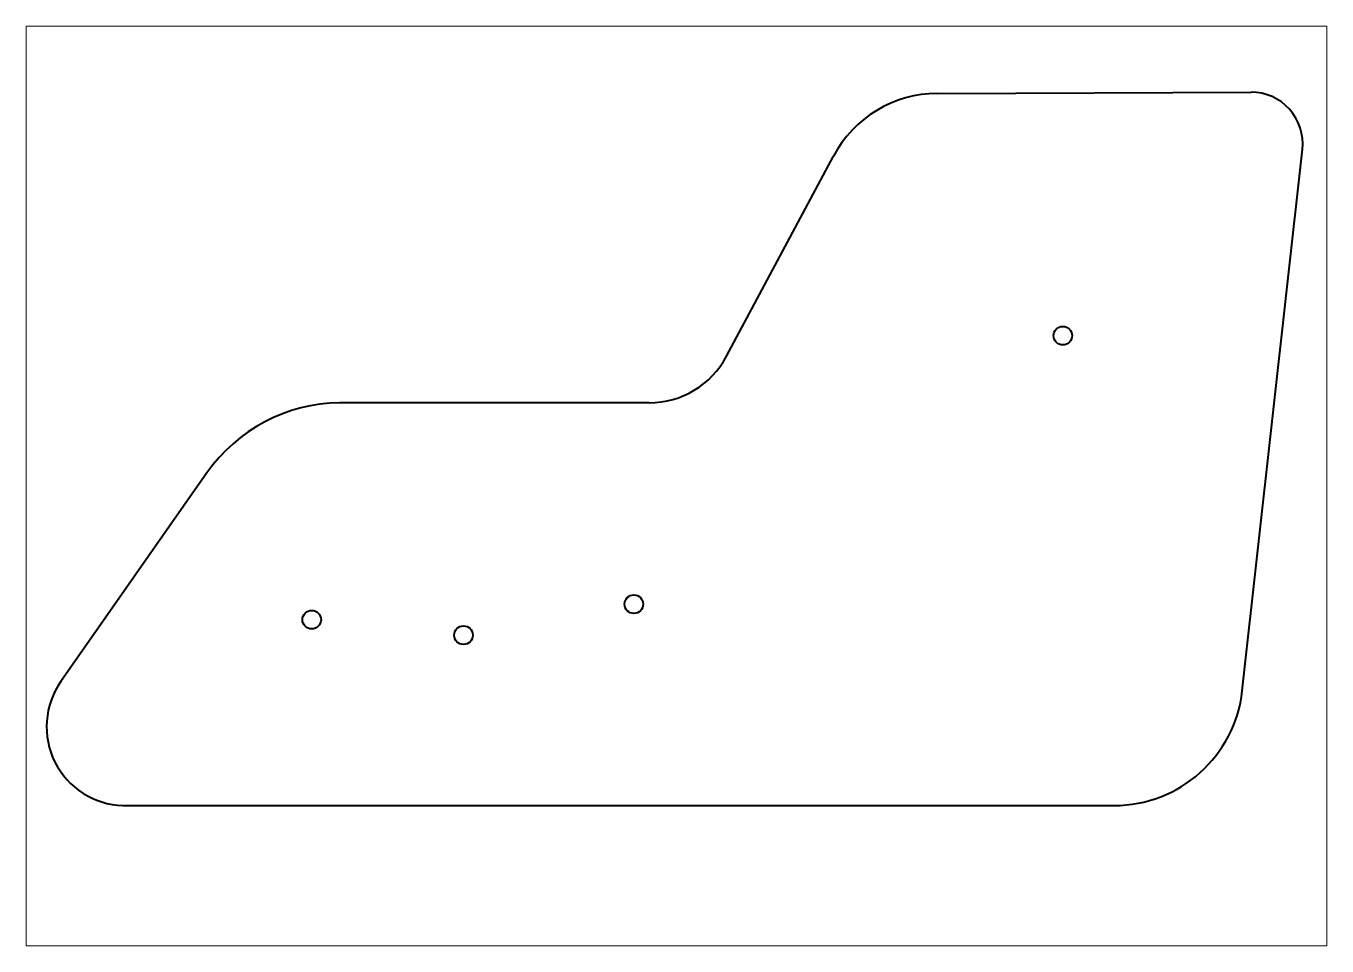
# Paper-space layout 'Sheet' of a CAD drawing. Header units: millimetres. Extents: x 0 to 420, y 0 to 297.
# The model-space entities are those that its viewports show. They can reach past a viewport. Long polylines and large blocks are cut down to what shows.
import ezdxf

# ---------------------------------------------------------------- set-up
doc = ezdxf.new("R2010")
doc.units = ezdxf.units.MM
doc.layers.add('Geometries', color=7, linetype='Continuous')

msp = doc.modelspace()

# ---------------------------------------------------------------- linework, layer by layer
at = {"layer": 'Geometries', "linetype": 'Continuous', "lineweight": 40}
for p, q in [((294.22, 275.25), (395.49, 275.64)), ((392.65, 82.41), (412.06, 257.19)), ((226.18, 190.39), (260.64, 255.02)), ((201.18, 175.39), (101.24, 175.34)), ((58.41, 152.73), (11.24, 85.34)), ((31.24, 45.34), (351.24, 45.34))]:
    msp.add_line(p, q, dxfattribs=at)
for centre in [(334.73, 197.04), (196.24, 110.34), (92.24, 105.34), (141.24, 100.34)]:
    msp.add_circle(centre, 3, dxfattribs=at)
for centre, radius, start, end in [((294.36, 237.03), 38.22, 90.2184, 151.9275), ((395.55, 259.02), 16.61, 353.6627, 90.2184), ((201.18, 203.72), 28.33, 270, 331.9275), ((101.85, 122.32), 53.03, 90.6628, 145.008), ((32.07, 70.76), 25.43, 145.008, 268.1221), ((351.24, 87.01), 41.67, 270, 353.6627)]:
    msp.add_arc(centre, radius, start, end, dxfattribs=at)

psp = doc.layouts.new('Sheet')

# ---------------------------------------------------------------- viewports
at = {"layer": '0'}
psp.add_viewport(center=(210, 148.5), size=(420, 297), view_center_point=(210, 148.5), view_height=297, dxfattribs=at)

doc.saveas('drawing.dxf')
